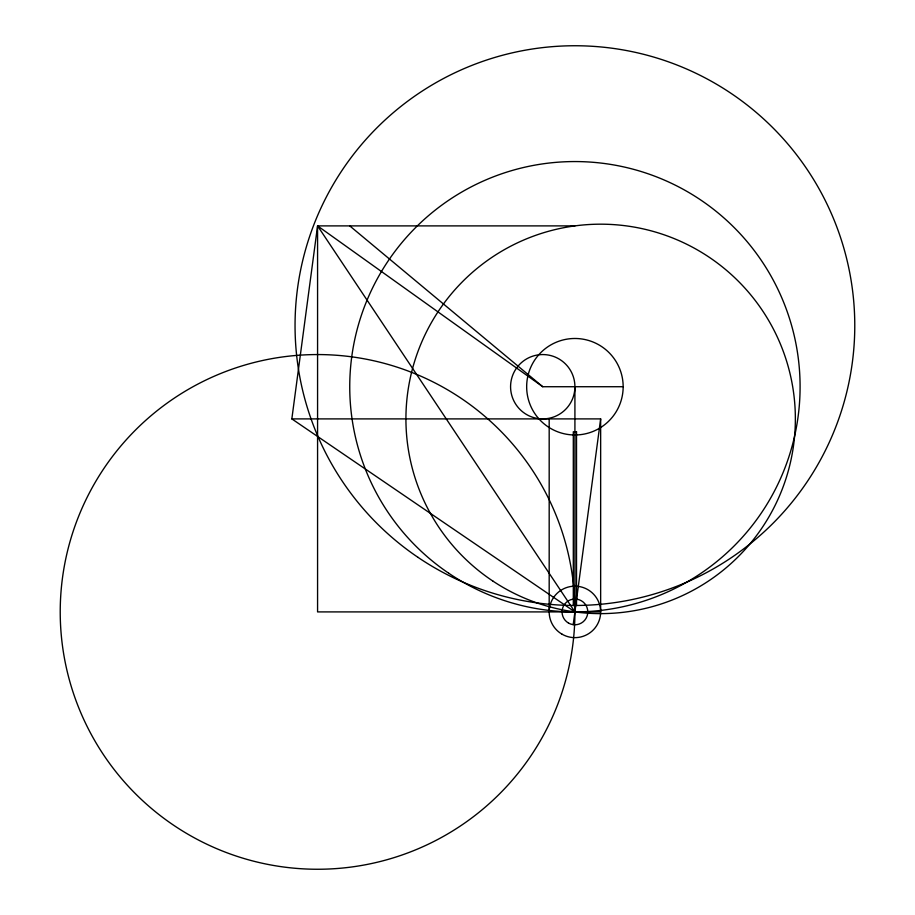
<?xml version="1.0" encoding="UTF-8"?>
<svg xmlns="http://www.w3.org/2000/svg" width="915" height="915" viewBox="0 0 915 915"><rect width="100%" height="100%" fill="white"/><g stroke="black" fill="none" stroke-linecap="round" stroke-linejoin="round"><path stroke-width="1.37" d="M574.917 386.725A32.162 32.162 0 0 1 526.663 414.587A32.162 32.162 0 0 1 526.663 358.874A32.162 32.162 0 0 1 574.917 386.725L574.917 611.906A257.344 257.344 0 0 0 188.902 389.035A257.344 257.344 0 0 0 188.902 834.777A257.344 257.344 0 0 0 574.917 611.906L291.839 418.898L317.574 225.891L574.917 225.891M573.213 624.659L600.652 418.898L291.839 418.898M600.652 418.898L600.652 611.906L317.574 611.906L317.574 225.891L542.744 386.725L623.161 386.725A48.255 48.255 0 0 1 550.784 428.517A48.255 48.255 0 0 1 550.784 344.944A48.255 48.255 0 0 1 623.161 386.725M349.736 225.891L542.744 386.725M317.574 225.891L574.917 611.906M549.183 418.898L549.183 611.906M576.519 431.766L573.305 431.766L573.305 605.478L576.519 605.478L576.519 431.766M418.052 557.384A279.864 279.864 0 0 0 854.061 345.573A279.864 279.864 0 0 0 452.628 73.875A279.864 279.864 0 0 0 418.052 557.384M448.705 573.213A225.181 225.181 0 0 0 799.516 402.794A225.181 225.181 0 0 0 476.521 184.19A225.181 225.181 0 0 0 448.705 573.213M493.162 581.265A194.712 194.712 0 0 0 794.998 430.793A194.712 194.712 0 0 0 513.773 244.637A194.712 194.712 0 0 0 493.162 581.265M562.05 634.198A25.734 25.734 0 0 0 600.652 611.906A25.734 25.734 0 0 0 562.05 589.615A25.734 25.734 0 0 0 562.05 634.198M568.478 623.046A12.867 12.867 0 0 0 587.785 611.906A12.867 12.867 0 0 0 568.478 600.766A12.867 12.867 0 0 0 568.478 623.046"/></g></svg>
